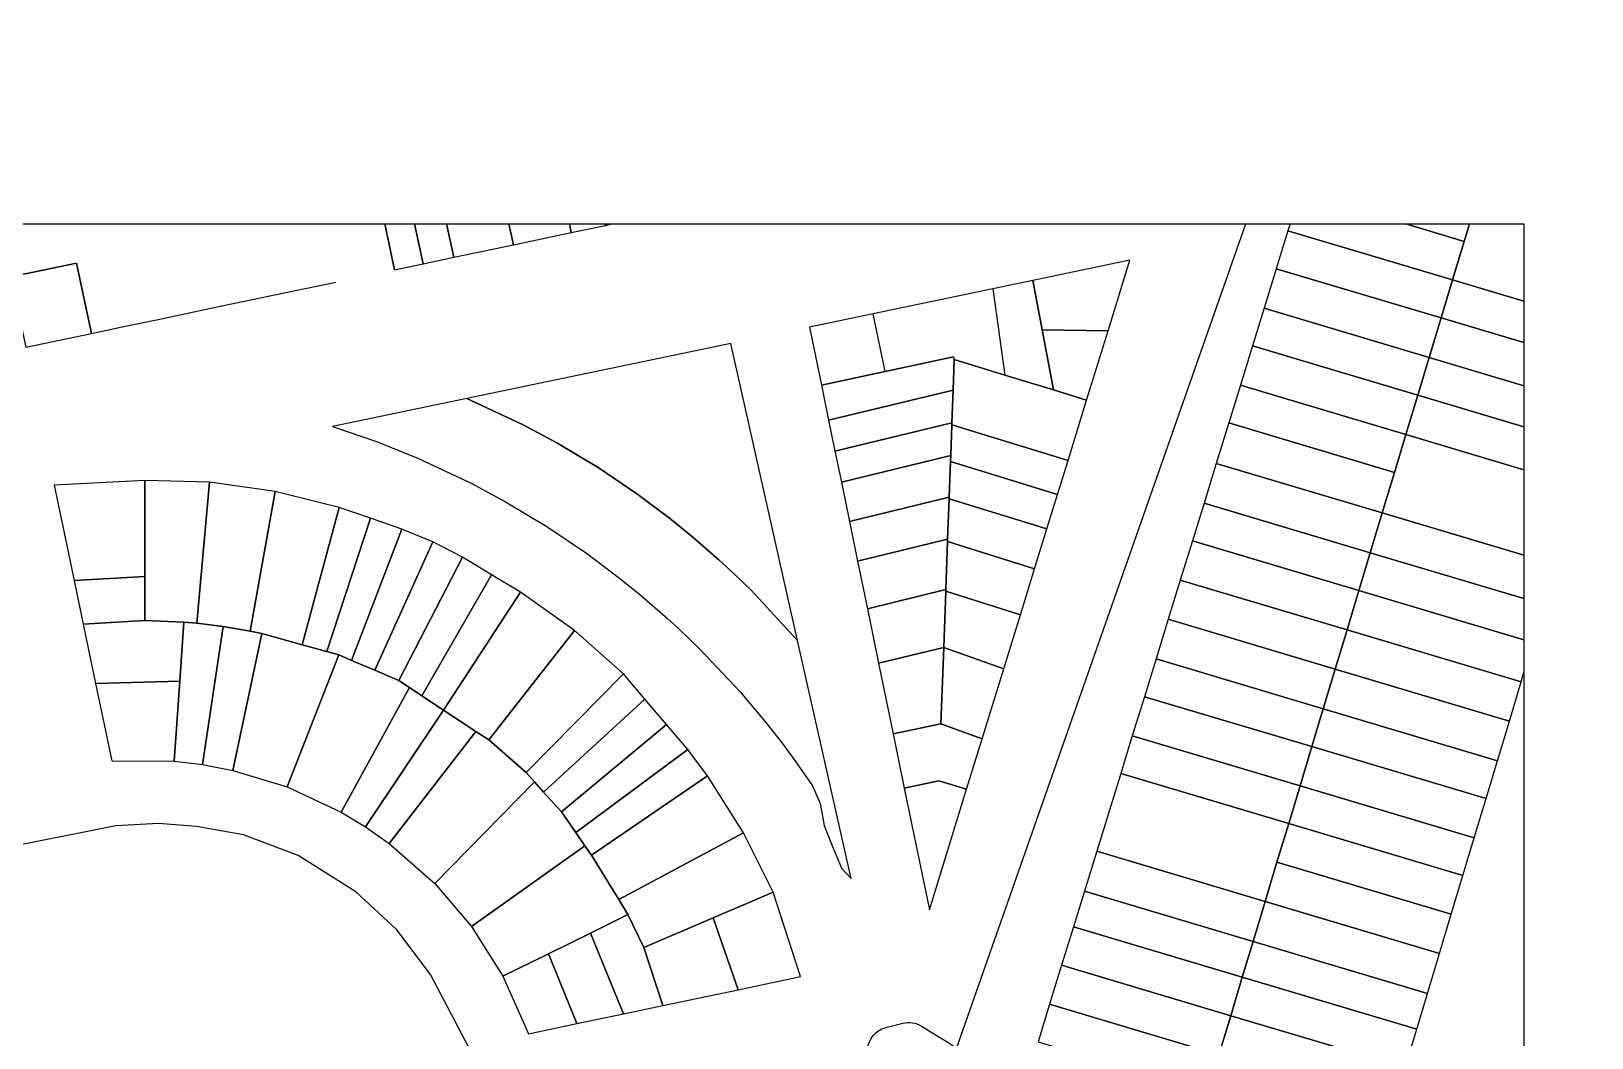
# Model space of a CAD drawing. Header units: metres. Extents: x 263639 to 269142, y 7370519 to 7372711.
# Drawn here: x 268703.6 to 269089.8, y 7371635.1 to 7371884.1 of the extents above; entities that cross this region are included whole.
import ezdxf

# ---------------------------------------------------------------- set-up
doc = ezdxf.new("R2010")
doc.units = ezdxf.units.M
doc.layers.add('LOTE', color=7, linetype='Continuous')

msp = doc.modelspace()

# ---------------------------------------------------------------- linework, layer by layer
for points in [[(268695.69, 7371836.45), (269072.99, 7371836.45), (269072.99, 7371299.09), (268374.72, 7371299.09), (268374.72, 7371836.45), (268675.15, 7371836.45)], [(268374.72, 7371325.51), (268699.28, 7371393.26), (268769.69, 7371419.59), (268827.89, 7371446.53), (268876.13, 7371491.61), (268897.05, 7371525.35), (268910.85, 7371558.42), (268920.45, 7371597.91), (269004.18, 7371836.45)]]:
    msp.add_lwpolyline(points)
msp.add_lwpolyline([(268900.81, 7371546.42), (268906.74, 7371567.28, 0.050426), (268906.95, 7371568.47), (268908.55, 7371589.59, 0.007037), (268908.56, 7371589.76), (268909.5, 7371609.61), (268910.57, 7371632.11, -0.187216), (268912.33, 7371636.08, -0.133952), (268915.07, 7371637.64), (268919.25, 7371638.7, -0.201831), (268923.85, 7371638.02), (268930.89, 7371633.74, -0.346139), (268933.49, 7371626.79), (268921.95, 7371590.54, -0.006156), (268921.91, 7371590.4), (268910.91, 7371558.59, -0.015609), (268910.78, 7371558.24), (268899.38, 7371530.93, -0.028707), (268899.08, 7371530.31), (268889.41, 7371513.03), (268886.41, 7371515.37), (268900.48, 7371545.52, 0.039856)], format="xyb", close=True)
at = {"layer": 'LOTE', "color": 7}
for points in [[(268735.01, 7371884.14), (268735.01, 7371884.14)], [(269011.68, 7371825.38), (269052.48, 7371813.21), (269055.32, 7371822.64), (269014.58, 7371834.79), (269011.68, 7371825.38)], [(268718.47, 7371809.37), (268714.75, 7371826.75), (268698.5, 7371823.34), (268702.22, 7371805.96), (268718.47, 7371809.37)], [(268953.73, 7371810.25), (268970.05, 7371810.01), (268975.44, 7371827.49), (268951.4, 7371822.48), (268953.73, 7371810.25)], [(268944.51, 7371799.08), (268956.57, 7371795.38), (268953.73, 7371810.25), (268951.4, 7371822.48), (268941.52, 7371820.42), (268944.51, 7371799.08)], [(269008.67, 7371815.59), (269049.52, 7371803.41), (269052.48, 7371813.21), (269011.68, 7371825.38), (269008.67, 7371815.59)], [(268896.16, 7371810.96), (268899.13, 7371796.54), (268914.9, 7371799.94), (268911.95, 7371814.26), (268896.16, 7371810.96)], [(269005.81, 7371806.32), (269046.72, 7371794.12), (269049.52, 7371803.41), (269008.67, 7371815.59), (269005.81, 7371806.32)], [(268956.57, 7371795.38), (268964.76, 7371792.87), (268970.05, 7371810.01), (268953.73, 7371810.25), (268956.57, 7371795.38)], [(268811.35, 7371793.28), (268811.35, 7371793.28), (268825.29, 7371786.77), (268833.63, 7371782.3), (268843.84, 7371776.17), (268853.68, 7371769.53), (268861.56, 7371763.64), (268866.8, 7371759.41), (268873.74, 7371753.4), (268876.55, 7371750.82), (268881.64, 7371745.92), (268893.23, 7371733.42), (268893.23, 7371733.42), (268876.71, 7371806.91), (268811.35, 7371793.28)], [(269002.81, 7371796.58), (269043.78, 7371784.36), (269046.72, 7371794.12), (269005.81, 7371806.32), (269002.81, 7371796.58)], [(268914.9, 7371799.94), (268899.13, 7371796.54), (268900.91, 7371787.88), (268931.7, 7371795.35), (268931.97, 7371802.92), (268931.84, 7371803.58), (268914.9, 7371799.94)], [(268931.97, 7371802.92), (268931.7, 7371795.35), (268931.4, 7371787.26), (268931.39, 7371786.74), (268960.15, 7371777.92), (268964.76, 7371792.87), (268956.57, 7371795.38), (268944.51, 7371799.08), (268931.97, 7371802.92)], [(268902.48, 7371780.24), (268931.4, 7371787.26), (268931.7, 7371795.35), (268900.91, 7371787.88), (268902.48, 7371780.24)], [(268999.92, 7371787.22), (269040.95, 7371774.99), (269043.78, 7371784.36), (269002.81, 7371796.58), (268999.92, 7371787.22)], [(268898.81, 7371693.08), (268899.78, 7371687.61), (268901.63, 7371683.01), (268904.11, 7371677.09), (268906.47, 7371674.51), (268893.23, 7371733.42), (268893.23, 7371733.42), (268881.64, 7371745.92), (268876.55, 7371750.82), (268873.74, 7371753.4), (268866.8, 7371759.41), (268861.56, 7371763.64), (268853.68, 7371769.53), (268843.84, 7371776.17), (268833.63, 7371782.3), (268825.29, 7371786.77), (268811.35, 7371793.28), (268811.35, 7371793.28), (268778.12, 7371786.35), (268789.01, 7371782.6), (268799.43, 7371778.41), (268812.59, 7371772.22), (268820.92, 7371767.75), (268831.13, 7371761.62), (268840.98, 7371754.98), (268848.85, 7371749.1), (268854.1, 7371744.87), (268861.03, 7371738.86), (268863.85, 7371736.27), (268868.93, 7371731.37), (268878.98, 7371720.7), (268885.4, 7371713.08), (268889.39, 7371707.99), (268892.53, 7371703.75), (268896.95, 7371697.41), (268898.81, 7371693.08)], [(268904.06, 7371772.57), (268931.11, 7371779.14), (268931.39, 7371786.74), (268931.4, 7371787.26), (268902.48, 7371780.24), (268904.06, 7371772.57)], [(268996.83, 7371777.2), (269037.92, 7371764.95), (269040.95, 7371774.99), (268999.92, 7371787.22), (268996.83, 7371777.2)], [(268960.15, 7371777.92), (268931.39, 7371786.74), (268931.11, 7371779.14), (268931.06, 7371777.68), (268957.56, 7371769.55), (268960.15, 7371777.92)], [(269089.77, 7371781.29), (269089.77, 7371781.29)], [(268906.06, 7371762.84), (268930.73, 7371768.83), (268931.06, 7371777.68), (268931.11, 7371779.14), (268904.06, 7371772.57), (268906.06, 7371762.84)], [(268957.56, 7371769.55), (268931.06, 7371777.68), (268930.73, 7371768.83), (268930.72, 7371768.49), (268954.94, 7371761.06), (268957.56, 7371769.55)], [(268993.8, 7371767.38), (269034.95, 7371755.11), (269037.92, 7371764.95), (268996.83, 7371777.2), (268993.8, 7371767.38)], [(268731.71, 7371773.02), (268709.27, 7371771.82), (268714.19, 7371748.23), (268731.72, 7371749.22), (268731.71, 7371773.02)], [(268731.72, 7371749.22), (268731.72, 7371749.22), (268731.72, 7371738.32), (268741.32, 7371737.96), (268744.56, 7371737.68), (268747.66, 7371772.54), (268731.71, 7371773.02), (268731.72, 7371749.22)], [(268747.66, 7371772.54), (268747.66, 7371772.54), (268744.56, 7371737.68), (268751.06, 7371736.88), (268757.79, 7371735.69), (268763.97, 7371770.26), (268747.66, 7371772.54)], [(268760.63, 7371735.1), (268760.63, 7371735.1), (268770.65, 7371732.32), (268779.76, 7371766.33), (268763.97, 7371770.26), (268763.97, 7371770.26), (268757.79, 7371735.69), (268760.63, 7371735.1)], [(268908.08, 7371753.05), (268930.36, 7371758.46), (268930.72, 7371768.49), (268930.73, 7371768.83), (268906.06, 7371762.84), (268908.08, 7371753.05)], [(268954.94, 7371761.06), (268930.72, 7371768.49), (268930.36, 7371758.46), (268930.34, 7371757.91), (268951.89, 7371751.15), (268954.94, 7371761.06)], [(268770.65, 7371732.32), (268779.66, 7371729.83), (268776.7, 7371730.65), (268787.55, 7371763.64), (268783.65, 7371764.99), (268779.76, 7371766.33), (268770.65, 7371732.32)], [(268990.93, 7371758.06), (269032.14, 7371745.77), (269034.95, 7371755.11), (268993.8, 7371767.38), (268990.93, 7371758.06)], [(268795.29, 7371760.96), (268787.55, 7371763.64), (268776.7, 7371730.65), (268779.66, 7371729.83), (268782.83, 7371728.48), (268795.29, 7371760.96)], [(268802.93, 7371757.79), (268795.29, 7371760.96), (268782.83, 7371728.48), (268788.59, 7371726.04), (268802.93, 7371757.79)], [(268810.31, 7371754.03), (268802.93, 7371757.79), (268788.59, 7371726.04), (268794.51, 7371723.54), (268810.31, 7371754.03)], [(268910.5, 7371741.28), (268929.9, 7371745.99), (268930.34, 7371757.91), (268930.36, 7371758.46), (268908.08, 7371753.05), (268910.5, 7371741.28)], [(268951.89, 7371751.15), (268930.34, 7371757.91), (268929.9, 7371745.99), (268929.89, 7371745.57), (268948.37, 7371739.77), (268951.89, 7371751.15)], [(268987.94, 7371748.34), (269029.2, 7371736.04), (269032.14, 7371745.77), (268990.93, 7371758.06), (268987.94, 7371748.34)], [(268810.31, 7371754.03), (268810.31, 7371754.03), (268794.51, 7371723.54), (268797.22, 7371721.75), (268800.24, 7371719.75), (268817.47, 7371749.69), (268810.31, 7371754.03)], [(268714.19, 7371748.23), (268716.43, 7371737.46), (268731.72, 7371738.32), (268731.72, 7371749.22), (268714.19, 7371748.23)], [(268817.47, 7371749.69), (268800.24, 7371719.75), (268805.59, 7371716.21), (268824.62, 7371745.37), (268817.47, 7371749.69)], [(268824.62, 7371745.37), (268824.62, 7371745.37), (268805.59, 7371716.21), (268805.59, 7371716.21), (268813.58, 7371710.93), (268816.78, 7371708.81), (268838.04, 7371735.87), (268824.62, 7371745.37)], [(268929.38, 7371731.69), (268929.89, 7371745.57), (268929.9, 7371745.99), (268910.5, 7371741.28), (268913.28, 7371727.78), (268929.38, 7371731.69)], [(268948.37, 7371739.77), (268929.89, 7371745.57), (268929.38, 7371731.69), (268944.23, 7371726.36), (268948.37, 7371739.77)], [(268984.95, 7371738.66), (269026.28, 7371726.33), (269029.2, 7371736.04), (268987.94, 7371748.34), (268984.95, 7371738.66)], [(268716.43, 7371737.46), (268716.43, 7371737.46), (268719.5, 7371722.73), (268740.33, 7371723.33), (268741.32, 7371737.96), (268731.72, 7371738.32), (268716.43, 7371737.46)], [(268745.94, 7371702.73), (268751.06, 7371736.88), (268744.56, 7371737.68), (268741.32, 7371737.96), (268740.33, 7371723.33), (268738.98, 7371703.54), (268745.94, 7371702.73)], [(268753.5, 7371701.28), (268753.5, 7371701.28), (268760.63, 7371735.1), (268757.79, 7371735.69), (268757.79, 7371735.69), (268751.06, 7371736.88), (268745.94, 7371702.73), (268753.5, 7371701.28)], [(268981.93, 7371728.87), (269023.32, 7371716.52), (269026.28, 7371726.33), (268984.95, 7371738.66), (268981.93, 7371728.87)], [(268770.65, 7371732.32), (268770.65, 7371732.32), (268760.63, 7371735.1), (268753.5, 7371701.28), (268766.89, 7371697.2), (268766.89, 7371697.2), (268779.66, 7371729.83), (268770.65, 7371732.32)], [(268826.03, 7371700.72), (268826.03, 7371700.72), (268850.1, 7371725.14), (268838.04, 7371735.87), (268838.04, 7371735.87), (268816.78, 7371708.81), (268826.03, 7371700.72)], [(269072.29, 7371723.19), (269029.2, 7371736.04), (269026.28, 7371726.33), (269069.37, 7371713.48), (269072.29, 7371723.19)], [(268780.3, 7371690.94), (268797.22, 7371721.75), (268794.51, 7371723.54), (268788.59, 7371726.04), (268782.83, 7371728.48), (268779.66, 7371729.83), (268766.89, 7371697.2), (268780.3, 7371690.94)], [(268928.7, 7371712.78), (268929.38, 7371731.69), (268913.28, 7371727.78), (268916.88, 7371710.3), (268928.7, 7371712.78)], [(268944.23, 7371726.36), (268929.38, 7371731.69), (268928.7, 7371712.78), (268938.91, 7371709.11), (268944.23, 7371726.36)], [(268979.05, 7371719.5), (269020.49, 7371707.14), (269023.32, 7371716.52), (268981.93, 7371728.87), (268979.05, 7371719.5)], [(269069.37, 7371713.48), (269026.28, 7371726.33), (269023.32, 7371716.52), (269066.42, 7371703.67), (269069.37, 7371713.48)], [(268738.98, 7371703.54), (268740.33, 7371723.33), (268719.5, 7371722.73), (268723.48, 7371703.6), (268738.98, 7371703.54)], [(268786.3, 7371687.33), (268786.3, 7371687.33), (268805.59, 7371716.21), (268805.59, 7371716.21), (268797.22, 7371721.75), (268780.3, 7371690.94), (268786.3, 7371687.33)], [(268855.41, 7371718.93), (268850.1, 7371725.14), (268826.03, 7371700.72), (268828.11, 7371698.43), (268830.38, 7371695.92), (268855.41, 7371718.93)], [(268860.76, 7371712.66), (268855.41, 7371718.93), (268830.38, 7371695.92), (268834.83, 7371690.99), (268860.76, 7371712.66)], [(268976.06, 7371709.82), (269017.57, 7371697.45), (269020.49, 7371707.14), (268979.05, 7371719.5), (268976.06, 7371709.82)], [(268792.18, 7371683.18), (268813.58, 7371710.93), (268805.59, 7371716.21), (268786.3, 7371687.33), (268792.18, 7371683.18)], [(269066.42, 7371703.67), (269023.32, 7371716.52), (269020.49, 7371707.14), (269063.59, 7371694.28), (269066.42, 7371703.67)], [(268803.43, 7371673.26), (268803.43, 7371673.26), (268828.11, 7371698.43), (268826.03, 7371700.72), (268816.78, 7371708.81), (268816.78, 7371708.81), (268813.58, 7371710.93), (268792.18, 7371683.18), (268803.43, 7371673.26)], [(268860.76, 7371712.66), (268834.83, 7371690.99), (268838.34, 7371685.91), (268866.06, 7371706.46), (268860.76, 7371712.66)], [(268938.91, 7371709.11), (268928.7, 7371712.78), (268916.88, 7371710.3), (268919.63, 7371696.91), (268928.18, 7371698.68), (268935.05, 7371696.61), (268938.91, 7371709.11)], [(268973.2, 7371700.54), (269014.76, 7371688.14), (269017.57, 7371697.45), (268976.06, 7371709.82), (268973.2, 7371700.54)], [(268866.06, 7371706.46), (268838.34, 7371685.91), (268840.61, 7371682.61), (268842.22, 7371680.27), (268870.96, 7371699.93), (268866.06, 7371706.46)], [(269063.59, 7371694.28), (269020.49, 7371707.14), (269017.57, 7371697.45), (269060.68, 7371684.59), (269063.59, 7371694.28)], [(268812.52, 7371662.61), (268840.61, 7371682.61), (268838.34, 7371685.91), (268834.83, 7371690.99), (268830.38, 7371695.92), (268828.11, 7371698.43), (268803.43, 7371673.26), (268812.52, 7371662.61)], [(268848.98, 7371669.3), (268848.98, 7371669.3), (268879.8, 7371685.84), (268870.96, 7371699.93), (268870.96, 7371699.93), (268842.22, 7371680.27), (268848.98, 7371669.3)], [(268925.84, 7371666.76), (268935.05, 7371696.61), (268928.18, 7371698.68), (268919.63, 7371696.91), (268925.84, 7371666.76)], [(268967.27, 7371681.28), (269008.94, 7371668.86), (269011.86, 7371678.55), (269014.76, 7371688.14), (268973.2, 7371700.54), (268967.27, 7371681.28)], [(269060.68, 7371684.59), (269017.57, 7371697.45), (269014.76, 7371688.14), (269057.88, 7371675.28), (269060.68, 7371684.59)], [(268643.72, 7371671.48), (268642.5, 7371670.81), (268641.9, 7371670.37), (268640.82, 7371669.27), (268639.96, 7371667.96), (268639.37, 7371666.42), (268639.13, 7371665), (268639.24, 7371663.04), (268652.09, 7371599.41), (268811.9, 7371632.69), (268802.35, 7371650.79), (268794.08, 7371661.83), (268783.94, 7371671.19), (268769.62, 7371680.22), (268756.1, 7371685.35), (268744.47, 7371687.35), (268735.06, 7371688.17), (268724.49, 7371687.54), (268643.72, 7371671.48)], [(269057.88, 7371675.28), (269014.76, 7371688.14), (269011.86, 7371678.55), (269054.99, 7371665.68), (269057.88, 7371675.28)], [(268879.8, 7371685.84), (268879.8, 7371685.84), (268848.98, 7371669.3), (268851.25, 7371665.61), (268855.16, 7371657.49), (268872.35, 7371664.8), (268887.22, 7371671.13), (268879.8, 7371685.84)], [(268812.52, 7371662.61), (268820.3, 7371650.37), (268831.55, 7371655.91), (268841.96, 7371661.04), (268851.25, 7371665.61), (268848.98, 7371669.3), (268842.22, 7371680.27), (268840.61, 7371682.61), (268812.52, 7371662.61)], [(268964.23, 7371671.42), (269005.96, 7371658.97), (269008.94, 7371668.86), (268967.27, 7371681.28), (268964.23, 7371671.42)], [(269054.99, 7371665.68), (269011.86, 7371678.55), (269008.94, 7371668.86), (269052.08, 7371655.99), (269054.99, 7371665.68)], [(268961.49, 7371662.56), (269003.28, 7371650.09), (269005.96, 7371658.97), (268964.23, 7371671.42), (268961.49, 7371662.56)], [(268887.22, 7371671.13), (268887.22, 7371671.13), (268872.35, 7371664.8), (268878.5, 7371647), (268893.97, 7371650.25), (268887.22, 7371671.13)], [(269052.08, 7371655.99), (269008.94, 7371668.86), (269005.96, 7371658.97), (269049.1, 7371646.11), (269052.08, 7371655.99)], [(268851.25, 7371665.61), (268841.96, 7371661.04), (268850.1, 7371641.04), (268859.91, 7371643.1), (268855.16, 7371657.49), (268851.25, 7371665.61)], [(268855.16, 7371657.49), (268859.91, 7371643.1), (268878.5, 7371647), (268872.35, 7371664.8), (268855.16, 7371657.49)], [(268831.55, 7371655.91), (268838.59, 7371638.62), (268850.1, 7371641.04), (268841.96, 7371661.04), (268831.55, 7371655.91)], [(268958.57, 7371653.07), (269000.42, 7371640.59), (269003.28, 7371650.09), (268961.49, 7371662.56), (268958.57, 7371653.07)], [(268826.61, 7371636.11), (268826.61, 7371636.11), (268838.59, 7371638.62), (268831.55, 7371655.91), (268820.3, 7371650.37), (268826.61, 7371636.11)], [(269049.1, 7371646.11), (269005.96, 7371658.97), (269003.28, 7371650.09), (269046.43, 7371637.23), (269049.1, 7371646.11)], [(268955.6, 7371643.43), (268997.51, 7371630.94), (269000.42, 7371640.59), (268958.57, 7371653.07), (268955.6, 7371643.43)], [(269046.43, 7371637.23), (269003.28, 7371650.09), (269000.42, 7371640.59), (269043.57, 7371627.73), (269046.43, 7371637.23)], [(268952.73, 7371634.13), (268994.7, 7371621.62), (268997.51, 7371630.94), (268955.6, 7371643.43), (268952.73, 7371634.13)], [(269043.57, 7371627.73), (269000.42, 7371640.59), (268997.51, 7371630.94), (269040.67, 7371618.07), (269043.57, 7371627.73)]]:
    msp.add_lwpolyline(points, close=True, dxfattribs=at)
for points in [[(268793.49, 7371825.13), (268791.06, 7371836.45)], [(268791.06, 7371836.45), (268793.49, 7371825.13), (268800.53, 7371826.62), (268798.43, 7371836.45)], [(268798.43, 7371836.45), (268800.53, 7371826.62), (268808.12, 7371828.21), (268806.36, 7371836.45)], [(268806.36, 7371836.45), (268808.12, 7371828.21), (268822.88, 7371831.31), (268821.78, 7371836.45)], [(268821.78, 7371836.45), (268822.88, 7371831.31), (268837.2, 7371834.32), (268836.76, 7371836.45)], [(268836.76, 7371836.45), (268837.2, 7371834.32), (268845.65, 7371836.1), (268845.58, 7371836.45)], [(268845.58, 7371836.45), (268845.65, 7371836.1), (268847.32, 7371836.45)], [(269015.09, 7371836.45), (269014.58, 7371834.79), (269055.32, 7371822.64), (269058.19, 7371832.14), (269043.74, 7371836.45)], [(269043.74, 7371836.45), (269058.19, 7371832.14), (269059.49, 7371836.45)], [(269059.49, 7371836.45), (269058.19, 7371832.14), (269055.32, 7371822.64), (269072.99, 7371817.38)], [(268698.5, 7371823.34), (268714.75, 7371826.75)], [(268714.75, 7371826.75), (268718.47, 7371809.37), (268726.11, 7371810.98)], [(268771.35, 7371820.48), (268778.95, 7371822.08)], [(269072.99, 7371817.38), (269055.32, 7371822.64), (269052.48, 7371813.21), (269072.99, 7371807.09)], [(268749.61, 7371815.92), (268764.16, 7371818.97)], [(268764.16, 7371818.97), (268771.35, 7371820.48)], [(268941.52, 7371820.42), (268928.91, 7371817.79)], [(268735, 7371812.85), (268749.61, 7371815.92)], [(268928.91, 7371817.79), (268911.95, 7371814.26), (268911.95, 7371814.26)], [(268726.11, 7371810.98), (268735, 7371812.85)], [(269072.99, 7371807.09), (269052.48, 7371813.21), (269049.52, 7371803.41), (269072.99, 7371796.41)], [(268914.9, 7371799.94), (268931.84, 7371803.58)], [(268931.84, 7371803.58), (268931.97, 7371802.92), (268944.51, 7371799.08)], [(269072.99, 7371796.41), (269049.52, 7371803.41), (269046.72, 7371794.12), (269072.99, 7371786.29)], [(269072.99, 7371786.29), (269046.72, 7371794.12), (269043.78, 7371784.36), (269072.99, 7371775.65)], [(269072.99, 7371775.65), (269043.78, 7371784.36), (269040.95, 7371774.99), (269037.92, 7371764.95), (269072.99, 7371754.49)], [(269072.99, 7371754.49), (269037.92, 7371764.95), (269034.95, 7371755.11), (269072.99, 7371743.76)], [(269072.99, 7371743.76), (269034.95, 7371755.11), (269032.14, 7371745.77), (269072.99, 7371733.59)], [(269072.99, 7371733.59), (269032.14, 7371745.77), (269029.2, 7371736.04), (269072.29, 7371723.19), (269072.99, 7371725.53)]]:
    msp.add_lwpolyline(points, dxfattribs=at)

doc.saveas('drawing.dxf')
